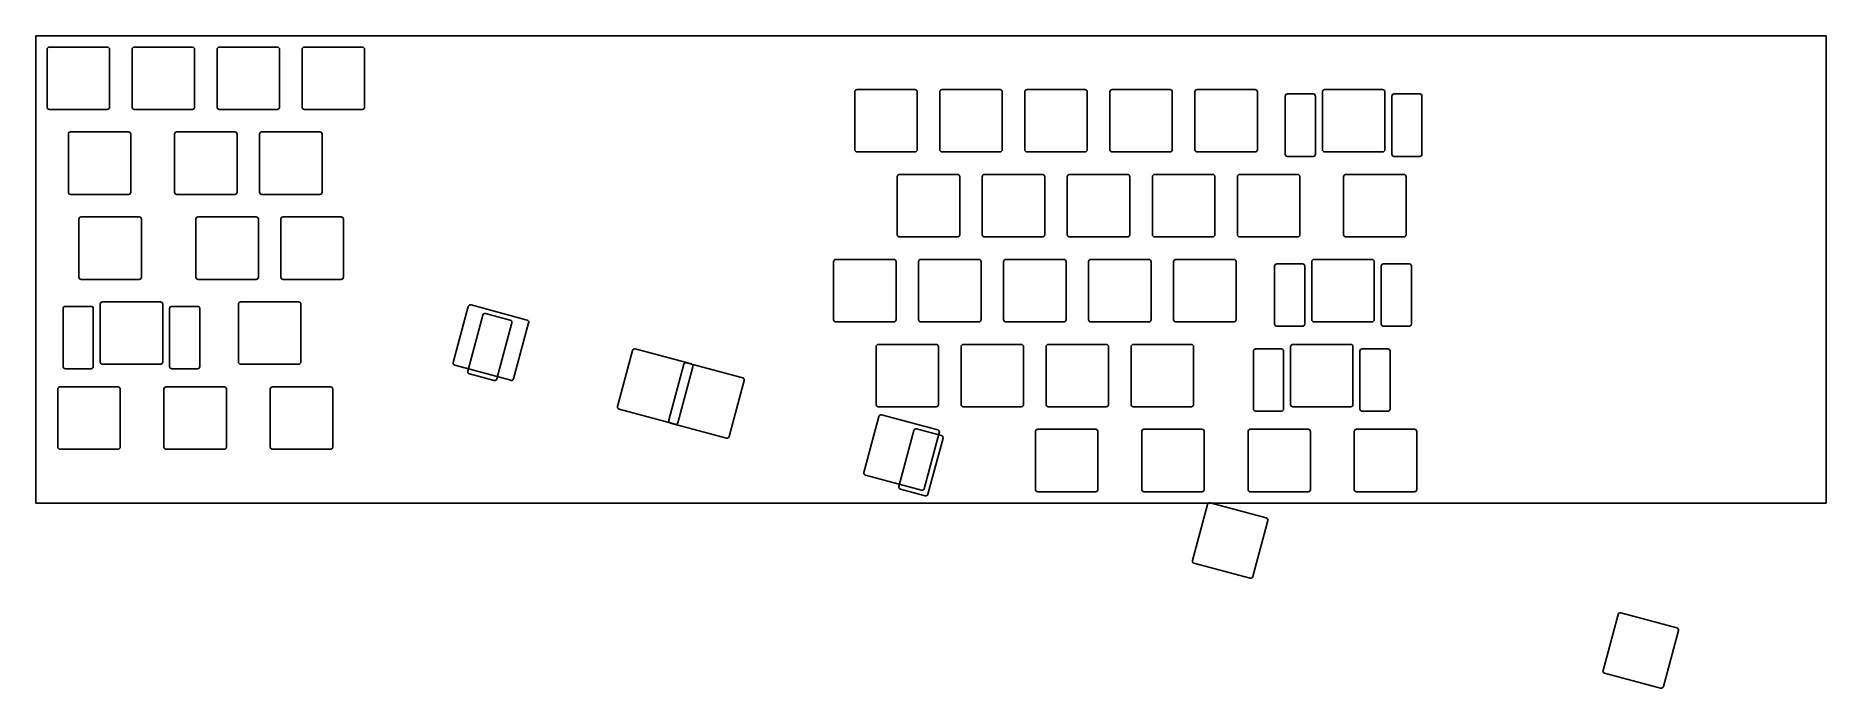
# Model space of a CAD drawing. Header units: millimetres. Extents: x 0 to 401, y -146 to 0.
import ezdxf

# ---------------------------------------------------------------- set-up
doc = ezdxf.new("R2010")
doc.units = ezdxf.units.MM

msp = doc.modelspace()

# ---------------------------------------------------------------- linework, layer by layer
for p, q in [((0, 0), (401.16, 0)), ((0, 0), (0, -104.78)), ((401.16, 0), (401.16, -104.78)), ((2.52, -3.02), (2.52, -16.02)), ((3.02, -2.52), (16.02, -2.52)), ((16.52, -3.02), (16.52, -16.02)), ((21.57, -3.02), (21.57, -16.02)), ((22.07, -2.52), (35.08, -2.52)), ((35.58, -3.02), (35.58, -16.02)), ((40.62, -3.02), (40.62, -16.02)), ((41.12, -2.52), (54.12, -2.52)), ((54.62, -3.02), (54.62, -16.02)), ((59.67, -3.02), (59.67, -16.02)), ((60.17, -2.52), (73.17, -2.52)), ((73.67, -3.02), (73.67, -16.02)), ((183.5, -12.55), (183.5, -25.55)), ((184, -12.05), (197, -12.05)), ((197.5, -12.55), (197.5, -25.55)), ((202.55, -12.55), (202.55, -25.55)), ((203.05, -12.05), (216.05, -12.05)), ((216.55, -12.55), (216.55, -25.55)), ((221.6, -12.55), (221.6, -25.55)), ((222.1, -12.05), (235.1, -12.05)), ((235.6, -12.55), (235.6, -25.55)), ((240.65, -12.55), (240.65, -25.55)), ((241.15, -12.05), (254.15, -12.05)), ((254.65, -12.55), (254.65, -25.55)), ((259.7, -12.55), (259.7, -25.55)), ((260.2, -12.05), (273.2, -12.05)), ((273.7, -12.55), (273.7, -25.55)), ((279.96, -13.55), (279.96, -26.55)), ((280.46, -13.05), (286.21, -13.05)), ((286.71, -13.55), (286.71, -26.55)), ((288.27, -12.55), (288.27, -25.55)), ((288.77, -12.05), (301.77, -12.05)), ((302.27, -12.55), (302.27, -25.55)), ((303.84, -13.55), (303.84, -26.55)), ((304.34, -13.05), (310.09, -13.05)), ((310.59, -13.55), (310.59, -26.55)), ((3.02, -16.52), (16.02, -16.52)), ((22.07, -16.52), (35.08, -16.52)), ((41.12, -16.52), (54.12, -16.52)), ((60.17, -16.52), (73.17, -16.52)), ((7.29, -22.07), (7.29, -35.08)), ((7.79, -21.57), (20.79, -21.57)), ((21.29, -22.07), (21.29, -35.08)), ((31.1, -22.07), (31.1, -35.08)), ((31.6, -21.57), (44.6, -21.57)), ((45.1, -22.07), (45.1, -35.08)), ((50.15, -22.07), (50.15, -35.08)), ((50.65, -21.57), (63.65, -21.57)), ((64.15, -22.07), (64.15, -35.08)), ((184, -26.05), (197, -26.05)), ((203.05, -26.05), (216.05, -26.05)), ((222.1, -26.05), (235.1, -26.05)), ((241.15, -26.05), (254.15, -26.05)), ((260.2, -26.05), (273.2, -26.05)), ((280.46, -27.05), (286.21, -27.05)), ((288.77, -26.05), (301.77, -26.05)), ((304.34, -27.05), (310.09, -27.05)), ((193.03, -31.6), (193.03, -44.6)), ((193.53, -31.1), (206.53, -31.1)), ((207.03, -31.6), (207.03, -44.6)), ((212.07, -31.6), (212.07, -44.6)), ((212.57, -31.1), (225.57, -31.1)), ((226.07, -31.6), (226.07, -44.6)), ((231.12, -31.6), (231.12, -44.6)), ((231.62, -31.1), (244.62, -31.1)), ((245.12, -31.6), (245.12, -44.6)), ((250.18, -31.6), (250.18, -44.6)), ((250.68, -31.1), (263.68, -31.1)), ((264.18, -31.6), (264.18, -44.6)), ((269.23, -31.6), (269.23, -44.6)), ((269.73, -31.1), (282.73, -31.1)), ((283.23, -31.6), (283.23, -44.6)), ((293.04, -31.6), (293.04, -44.6)), ((293.54, -31.1), (306.54, -31.1)), ((307.04, -31.6), (307.04, -44.6)), ((7.79, -35.58), (20.79, -35.58)), ((31.6, -35.58), (44.6, -35.58)), ((50.65, -35.58), (63.65, -35.58)), ((9.67, -41.12), (9.67, -54.12)), ((10.17, -40.62), (23.17, -40.62)), ((23.67, -41.12), (23.67, -54.12)), ((35.86, -41.12), (35.86, -54.12)), ((36.36, -40.62), (49.36, -40.62)), ((49.86, -41.12), (49.86, -54.12)), ((54.91, -41.12), (54.91, -54.12)), ((55.41, -40.62), (68.41, -40.62)), ((68.91, -41.12), (68.91, -54.12)), ((193.53, -45.1), (206.53, -45.1)), ((212.57, -45.1), (225.57, -45.1)), ((231.62, -45.1), (244.62, -45.1)), ((250.68, -45.1), (263.68, -45.1)), ((269.73, -45.1), (282.73, -45.1)), ((293.54, -45.1), (306.54, -45.1)), ((178.74, -50.65), (178.74, -63.65)), ((179.24, -50.15), (192.24, -50.15)), ((192.74, -50.65), (192.74, -63.65)), ((197.79, -50.65), (197.79, -63.65)), ((198.29, -50.15), (211.29, -50.15)), ((211.79, -50.65), (211.79, -63.65)), ((216.84, -50.65), (216.84, -63.65)), ((217.34, -50.15), (230.34, -50.15)), ((230.84, -50.65), (230.84, -63.65)), ((235.89, -50.65), (235.89, -63.65)), ((236.39, -50.15), (249.39, -50.15)), ((249.89, -50.65), (249.89, -63.65)), ((254.94, -50.65), (254.94, -63.65)), ((255.44, -50.15), (268.44, -50.15)), ((268.94, -50.65), (268.94, -63.65)), ((277.58, -51.65), (277.58, -64.65)), ((278.08, -51.15), (283.83, -51.15)), ((284.33, -51.65), (284.33, -64.65)), ((285.89, -50.65), (285.89, -63.65)), ((286.39, -50.15), (299.39, -50.15)), ((299.89, -50.65), (299.89, -63.65)), ((301.46, -51.65), (301.46, -64.65)), ((301.96, -51.15), (307.71, -51.15)), ((308.21, -51.65), (308.21, -64.65)), ((10.17, -54.62), (23.17, -54.62)), ((36.36, -54.62), (49.36, -54.62)), ((55.41, -54.62), (68.41, -54.62)), ((14.93, -59.67), (27.93, -59.67)), ((45.89, -59.67), (58.89, -59.67)), ((6.12, -61.17), (6.12, -74.17)), ((6.62, -60.67), (12.37, -60.67)), ((12.87, -61.17), (12.87, -74.17)), ((14.43, -60.17), (14.43, -73.17)), ((28.43, -60.17), (28.43, -73.17)), ((29.99, -61.17), (29.99, -74.17)), ((30.49, -60.67), (36.24, -60.67)), ((36.74, -61.17), (36.74, -74.17)), ((45.39, -60.17), (45.39, -73.17)), ((59.39, -60.17), (59.39, -73.17)), ((96.91, -60.73), (93.54, -73.28)), ((96.91, -60.73), (93.54, -73.28)), ((96.91, -60.73), (93.54, -73.28)), ((96.91, -60.73), (93.54, -73.28)), ((100.15, -62.63), (96.79, -75.19)), ((97.52, -60.37), (110.08, -63.74)), ((97.52, -60.37), (110.08, -63.74)), ((97.52, -60.37), (110.08, -63.74)), ((97.52, -60.37), (110.08, -63.74)), ((100.77, -62.28), (106.32, -63.77)), ((179.24, -64.15), (192.24, -64.15)), ((198.29, -64.15), (211.29, -64.15)), ((217.34, -64.15), (230.34, -64.15)), ((236.39, -64.15), (249.39, -64.15)), ((255.44, -64.15), (268.44, -64.15)), ((286.39, -64.15), (299.39, -64.15)), ((106.67, -64.38), (103.31, -76.94)), ((110.43, -64.35), (107.06, -76.91)), ((110.43, -64.35), (107.06, -76.91)), ((110.43, -64.35), (107.06, -76.91)), ((110.43, -64.35), (107.06, -76.91)), ((278.08, -65.15), (283.83, -65.15)), ((301.96, -65.15), (307.71, -65.15)), ((133.71, -70.59), (130.34, -83.14)), ((133.71, -70.59), (130.34, -83.14)), ((133.71, -70.59), (130.34, -83.14)), ((133.71, -70.59), (130.34, -83.14)), ((134.32, -70.23), (146.88, -73.6)), ((134.32, -70.23), (146.88, -73.6)), ((134.32, -70.23), (146.88, -73.6)), ((134.32, -70.23), (146.88, -73.6)), ((188.26, -69.7), (188.26, -82.7)), ((188.76, -69.2), (201.76, -69.2)), ((202.26, -69.7), (202.26, -82.7)), ((207.31, -69.7), (207.31, -82.7)), ((207.81, -69.2), (220.81, -69.2)), ((221.31, -69.7), (221.31, -82.7)), ((226.36, -69.7), (226.36, -82.7)), ((226.86, -69.2), (239.86, -69.2)), ((240.36, -69.7), (240.36, -82.7)), ((245.41, -69.7), (245.41, -82.7)), ((245.91, -69.2), (258.91, -69.2)), ((259.41, -69.7), (259.41, -82.7)), ((272.82, -70.7), (272.82, -83.7)), ((273.32, -70.2), (279.07, -70.2)), ((279.57, -70.7), (279.57, -83.7)), ((281.13, -69.7), (281.13, -82.7)), ((281.63, -69.2), (294.63, -69.2)), ((295.13, -69.7), (295.13, -82.7)), ((296.69, -70.7), (296.69, -83.7)), ((297.19, -70.2), (302.94, -70.2)), ((303.44, -70.7), (303.44, -83.7)), ((6.62, -74.67), (12.37, -74.67)), ((14.93, -73.67), (27.93, -73.67)), ((30.49, -74.67), (36.24, -74.67)), ((45.89, -73.67), (58.89, -73.67)), ((93.89, -73.89), (106.45, -77.26)), ((93.89, -73.89), (106.45, -77.26)), ((93.89, -73.89), (106.45, -77.26)), ((93.89, -73.89), (106.45, -77.26)), ((97.14, -75.8), (102.7, -77.29)), ((145.21, -73.67), (141.84, -86.23)), ((147.23, -74.21), (143.87, -86.77)), ((147.23, -74.21), (143.87, -86.77)), ((147.23, -74.21), (143.87, -86.77)), ((147.23, -74.21), (143.87, -86.77)), ((145.82, -73.31), (158.38, -76.68)), ((4.91, -79.22), (4.91, -92.22)), ((5.41, -78.72), (18.41, -78.72)), ((18.91, -79.22), (18.91, -92.22)), ((28.72, -79.22), (28.72, -92.22)), ((29.22, -78.72), (42.22, -78.72)), ((42.72, -79.22), (42.72, -92.22)), ((52.53, -79.22), (52.53, -92.22)), ((53.03, -78.72), (66.03, -78.72)), ((66.53, -79.22), (66.53, -92.22)), ((158.73, -77.29), (155.37, -89.85)), ((130.7, -83.76), (143.25, -87.12)), ((130.7, -83.76), (143.25, -87.12)), ((130.7, -83.76), (143.25, -87.12)), ((130.7, -83.76), (143.25, -87.12)), ((188.76, -83.2), (201.76, -83.2)), ((207.81, -83.2), (220.81, -83.2)), ((226.86, -83.2), (239.86, -83.2)), ((245.91, -83.2), (258.91, -83.2)), ((273.32, -84.2), (279.07, -84.2)), ((281.63, -83.2), (294.63, -83.2)), ((297.19, -84.2), (302.94, -84.2)), ((142.2, -86.84), (154.75, -90.2)), ((188.91, -85.38), (185.55, -97.93)), ((188.91, -85.38), (185.55, -97.93)), ((188.91, -85.38), (185.55, -97.93)), ((188.91, -85.38), (185.55, -97.93)), ((189.52, -85.02), (202.08, -88.39)), ((189.52, -85.02), (202.08, -88.39)), ((189.52, -85.02), (202.08, -88.39)), ((189.52, -85.02), (202.08, -88.39)), ((197.36, -88.16), (202.91, -89.65)), ((224.48, -88.25), (237.48, -88.25)), ((248.29, -88.25), (261.29, -88.25)), ((272.11, -88.25), (285.11, -88.25)), ((295.92, -88.25), (308.92, -88.25)), ((196.75, -88.51), (193.38, -101.07)), ((202.43, -89), (199.07, -101.56)), ((202.43, -89), (199.07, -101.56)), ((202.43, -89), (199.07, -101.56)), ((202.43, -89), (199.07, -101.56)), ((203.27, -90.26), (199.9, -102.82)), ((223.98, -88.75), (223.98, -101.75)), ((237.98, -88.75), (237.98, -101.75)), ((247.79, -88.75), (247.79, -101.75)), ((261.79, -88.75), (261.79, -101.75)), ((271.61, -88.75), (271.61, -101.75)), ((285.61, -88.75), (285.61, -101.75)), ((295.42, -88.75), (295.42, -101.75)), ((309.42, -88.75), (309.42, -101.75)), ((5.41, -92.72), (18.41, -92.72)), ((29.22, -92.72), (42.22, -92.72)), ((53.03, -92.72), (66.03, -92.72)), ((185.9, -98.55), (198.46, -101.91)), ((185.9, -98.55), (198.46, -101.91)), ((185.9, -98.55), (198.46, -101.91)), ((185.9, -98.55), (198.46, -101.91)), ((193.74, -101.68), (199.29, -103.17)), ((224.48, -102.25), (237.48, -102.25)), ((248.29, -102.25), (261.29, -102.25)), ((272.11, -102.25), (285.11, -102.25)), ((295.92, -102.25), (308.92, -102.25)), ((0, -104.78), (401.16, -104.78)), ((262.51, -105.1), (259.15, -117.66)), ((262.51, -105.1), (259.15, -117.66)), ((262.51, -105.1), (259.15, -117.66)), ((262.51, -105.1), (259.15, -117.66)), ((263.13, -104.75), (275.68, -108.11)), ((263.13, -104.75), (275.68, -108.11)), ((263.13, -104.75), (275.68, -108.11)), ((263.13, -104.75), (275.68, -108.11)), ((276.04, -108.72), (272.67, -121.28)), ((276.04, -108.72), (272.67, -121.28)), ((276.04, -108.72), (272.67, -121.28)), ((276.04, -108.72), (272.67, -121.28)), ((259.5, -118.27), (272.06, -121.63)), ((259.5, -118.27), (272.06, -121.63)), ((259.5, -118.27), (272.06, -121.63)), ((259.5, -118.27), (272.06, -121.63)), ((354.52, -129.75), (351.15, -142.31)), ((354.52, -129.75), (351.15, -142.31)), ((355.13, -129.4), (367.69, -132.76)), ((355.13, -129.4), (367.69, -132.76)), ((368.04, -133.38), (364.68, -145.93)), ((368.04, -133.38), (364.68, -145.93)), ((351.51, -142.92), (364.06, -146.29)), ((351.51, -142.92), (364.06, -146.29))]:
    msp.add_line(p, q)
for centre, start, end in [((3.02, -3.02), 90, 180), ((16.02, -3.02), 0, 90), ((22.07, -3.02), 90, 180), ((35.08, -3.02), 0, 90), ((41.12, -3.02), 90, 180), ((54.12, -3.02), 0, 90), ((60.17, -3.02), 90, 180), ((73.17, -3.02), 0, 90), ((3.02, -16.02), 180, 270), ((16.02, -16.02), 270, 360), ((22.07, -16.02), 180, 270), ((35.08, -16.02), 270, 360), ((41.12, -16.02), 180, 270), ((54.12, -16.02), 270, 360), ((60.17, -16.02), 180, 270), ((73.17, -16.02), 270, 360), ((184, -12.55), 90, 180), ((197, -12.55), 0, 90), ((203.05, -12.55), 90, 180), ((216.05, -12.55), 0, 90), ((222.1, -12.55), 90, 180), ((235.1, -12.55), 0, 90), ((241.15, -12.55), 90, 180), ((254.15, -12.55), 0, 90), ((260.2, -12.55), 90, 180), ((273.2, -12.55), 0, 90), ((280.46, -13.55), 90, 180), ((286.21, -13.55), 0, 90), ((288.77, -12.55), 90, 180), ((301.77, -12.55), 0, 90), ((304.34, -13.55), 90, 180), ((310.09, -13.55), 0, 90), ((7.79, -22.07), 90, 180), ((20.79, -22.07), 0, 90), ((31.6, -22.07), 90, 180), ((44.6, -22.07), 0, 90), ((50.65, -22.07), 90, 180), ((63.65, -22.07), 0, 90), ((184, -25.55), 180, 270), ((197, -25.55), 270, 360), ((203.05, -25.55), 180, 270), ((216.05, -25.55), 270, 360), ((222.1, -25.55), 180, 270), ((235.1, -25.55), 270, 360), ((241.15, -25.55), 180, 270), ((254.15, -25.55), 270, 360), ((260.2, -25.55), 180, 270), ((273.2, -25.55), 270, 360), ((280.46, -26.55), 180, 270), ((286.21, -26.55), 270, 360), ((288.77, -25.55), 180, 270), ((301.77, -25.55), 270, 360), ((304.34, -26.55), 180, 270), ((310.09, -26.55), 270, 360), ((193.53, -31.6), 90, 180), ((206.53, -31.6), 0, 90), ((212.57, -31.6), 90, 180), ((225.57, -31.6), 0, 90), ((231.62, -31.6), 90, 180), ((244.62, -31.6), 0, 90), ((250.68, -31.6), 90, 180), ((263.68, -31.6), 0, 90), ((269.73, -31.6), 90, 180), ((282.73, -31.6), 0, 90), ((293.54, -31.6), 90, 180), ((306.54, -31.6), 0, 90), ((7.79, -35.08), 180, 270), ((20.79, -35.08), 270, 360), ((31.6, -35.08), 180, 270), ((44.6, -35.08), 270, 360), ((50.65, -35.08), 180, 270), ((63.65, -35.08), 270, 360), ((10.17, -41.12), 90, 180), ((23.17, -41.12), 0, 90), ((36.36, -41.12), 90, 180), ((49.36, -41.12), 0, 90), ((55.41, -41.12), 90, 180), ((68.41, -41.12), 0, 90), ((193.53, -44.6), 180, 270), ((206.53, -44.6), 270, 360), ((212.57, -44.6), 180, 270), ((225.57, -44.6), 270, 360), ((231.62, -44.6), 180, 270), ((244.62, -44.6), 270, 360), ((250.68, -44.6), 180, 270), ((263.68, -44.6), 270, 360), ((269.73, -44.6), 180, 270), ((282.73, -44.6), 270, 360), ((293.54, -44.6), 180, 270), ((306.54, -44.6), 270, 360), ((179.24, -50.65), 90, 180), ((192.24, -50.65), 0, 90), ((198.29, -50.65), 90, 180), ((211.29, -50.65), 0, 90), ((217.34, -50.65), 90, 180), ((230.34, -50.65), 0, 90), ((236.39, -50.65), 90, 180), ((249.39, -50.65), 0, 90), ((255.44, -50.65), 90, 180), ((268.44, -50.65), 0, 90), ((278.08, -51.65), 90, 180), ((283.83, -51.65), 0, 90), ((286.39, -50.65), 90, 180), ((299.39, -50.65), 0, 90), ((301.96, -51.65), 90, 180), ((307.71, -51.65), 0, 90), ((10.17, -54.12), 180, 270), ((23.17, -54.12), 270, 360), ((36.36, -54.12), 180, 270), ((49.36, -54.12), 270, 360), ((55.41, -54.12), 180, 270), ((68.41, -54.12), 270, 360), ((14.93, -60.17), 90, 180), ((27.93, -60.17), 0, 90), ((45.89, -60.17), 90, 180), ((58.89, -60.17), 0, 90), ((6.62, -61.17), 90, 180), ((12.37, -61.17), 0, 90), ((30.49, -61.17), 90, 180), ((36.24, -61.17), 0, 90), ((97.39, -60.85), 75, 165), ((97.39, -60.85), 75, 165), ((97.39, -60.85), 75, 165), ((97.39, -60.85), 75, 165), ((100.64, -62.76), 75, 165), ((106.19, -64.25), -15, 75), ((109.95, -64.22), -15, 75), ((109.95, -64.22), -15, 75), ((109.95, -64.22), -15, 75), ((109.95, -64.22), -15, 75), ((179.24, -63.65), 180, 270), ((192.24, -63.65), 270, 360), ((198.29, -63.65), 180, 270), ((211.29, -63.65), 270, 360), ((217.34, -63.65), 180, 270), ((230.34, -63.65), 270, 360), ((236.39, -63.65), 180, 270), ((249.39, -63.65), 270, 360), ((255.44, -63.65), 180, 270), ((268.44, -63.65), 270, 360), ((286.39, -63.65), 180, 270), ((299.39, -63.65), 270, 360), ((278.08, -64.65), 180, 270), ((283.83, -64.65), 270, 360), ((301.96, -64.65), 180, 270), ((307.71, -64.65), 270, 360), ((134.19, -70.72), 75, 165), ((134.19, -70.72), 75, 165), ((134.19, -70.72), 75, 165), ((134.19, -70.72), 75, 165), ((188.76, -69.7), 90, 180), ((201.76, -69.7), 0, 90), ((207.81, -69.7), 90, 180), ((220.81, -69.7), 0, 90), ((226.86, -69.7), 90, 180), ((239.86, -69.7), 0, 90), ((245.91, -69.7), 90, 180), ((258.91, -69.7), 0, 90), ((273.32, -70.7), 90, 180), ((279.07, -70.7), 0, 90), ((281.63, -69.7), 90, 180), ((294.63, -69.7), 0, 90), ((297.19, -70.7), 90, 180), ((302.94, -70.7), 0, 90), ((6.62, -74.17), 180, 270), ((12.37, -74.17), 270, 360), ((14.93, -73.17), 180, 270), ((27.93, -73.17), 270, 360), ((30.49, -74.17), 180, 270), ((36.24, -74.17), 270, 360), ((45.89, -73.17), 180, 270), ((58.89, -73.17), 270, 360), ((94.02, -73.41), 165, 255), ((94.02, -73.41), 165, 255), ((94.02, -73.41), 165, 255), ((94.02, -73.41), 165, 255), ((97.27, -75.32), 165, 255), ((145.69, -73.8), 75, 165), ((146.75, -74.08), -15, 75), ((146.75, -74.08), -15, 75), ((146.75, -74.08), -15, 75), ((146.75, -74.08), -15, 75), ((5.41, -79.22), 90, 180), ((18.41, -79.22), 0, 90), ((29.22, -79.22), 90, 180), ((42.22, -79.22), 0, 90), ((53.03, -79.22), 90, 180), ((66.03, -79.22), 0, 90), ((102.83, -76.81), 255, 345), ((106.58, -76.78), 255, 345), ((106.58, -76.78), 255, 345), ((106.58, -76.78), 255, 345), ((106.58, -76.78), 255, 345), ((158.25, -77.16), -15, 75), ((130.83, -83.27), 165, 255), ((130.83, -83.27), 165, 255), ((130.83, -83.27), 165, 255), ((130.83, -83.27), 165, 255), ((188.76, -82.7), 180, 270), ((201.76, -82.7), 270, 360), ((207.81, -82.7), 180, 270), ((220.81, -82.7), 270, 360), ((226.86, -82.7), 180, 270), ((239.86, -82.7), 270, 360), ((245.91, -82.7), 180, 270), ((258.91, -82.7), 270, 360), ((273.32, -83.7), 180, 270), ((279.07, -83.7), 270, 360), ((281.63, -82.7), 180, 270), ((294.63, -82.7), 270, 360), ((297.19, -83.7), 180, 270), ((302.94, -83.7), 270, 360), ((142.33, -86.35), 165, 255), ((143.38, -86.64), 255, 345), ((143.38, -86.64), 255, 345), ((143.38, -86.64), 255, 345), ((143.38, -86.64), 255, 345), ((189.39, -85.51), 75, 165), ((189.39, -85.51), 75, 165), ((189.39, -85.51), 75, 165), ((189.39, -85.51), 75, 165), ((197.23, -88.64), 75, 165), ((224.48, -88.75), 90, 180), ((237.48, -88.75), 0, 90), ((248.29, -88.75), 90, 180), ((261.29, -88.75), 0, 90), ((272.11, -88.75), 90, 180), ((285.11, -88.75), 0, 90), ((295.92, -88.75), 90, 180), ((308.92, -88.75), 0, 90), ((5.41, -92.22), 180, 270), ((18.41, -92.22), 270, 360), ((29.22, -92.22), 180, 270), ((42.22, -92.22), 270, 360), ((53.03, -92.22), 180, 270), ((66.03, -92.22), 270, 360), ((154.88, -89.72), 255, 345), ((201.95, -88.87), -15, 75), ((201.95, -88.87), -15, 75), ((201.95, -88.87), -15, 75), ((201.95, -88.87), -15, 75), ((202.78, -90.13), -15, 75), ((186.03, -98.06), 165, 255), ((186.03, -98.06), 165, 255), ((186.03, -98.06), 165, 255), ((186.03, -98.06), 165, 255), ((193.87, -101.2), 165, 255), ((198.59, -101.43), 255, 345), ((198.59, -101.43), 255, 345), ((198.59, -101.43), 255, 345), ((198.59, -101.43), 255, 345), ((199.42, -102.69), 255, 345), ((224.48, -101.75), 180, 270), ((237.48, -101.75), 270, 360), ((248.29, -101.75), 180, 270), ((261.29, -101.75), 270, 360), ((272.11, -101.75), 180, 270), ((285.11, -101.75), 270, 360), ((295.92, -101.75), 180, 270), ((308.92, -101.75), 270, 360), ((263, -105.23), 75, 165), ((263, -105.23), 75, 165), ((263, -105.23), 75, 165), ((263, -105.23), 75, 165), ((275.55, -108.59), -15, 75), ((275.55, -108.59), -15, 75), ((275.55, -108.59), -15, 75), ((275.55, -108.59), -15, 75), ((259.63, -117.79), 165, 255), ((259.63, -117.79), 165, 255), ((259.63, -117.79), 165, 255), ((259.63, -117.79), 165, 255), ((272.19, -121.15), 255, 345), ((272.19, -121.15), 255, 345), ((272.19, -121.15), 255, 345), ((272.19, -121.15), 255, 345), ((355, -129.88), 75, 165), ((355, -129.88), 75, 165), ((367.56, -133.25), -15, 75), ((367.56, -133.25), -15, 75), ((351.64, -142.44), 165, 255), ((351.64, -142.44), 165, 255), ((364.19, -145.8), 255, 345), ((364.19, -145.8), 255, 345)]:
    msp.add_arc(centre, 0.5, start, end)

doc.saveas('drawing.dxf')
